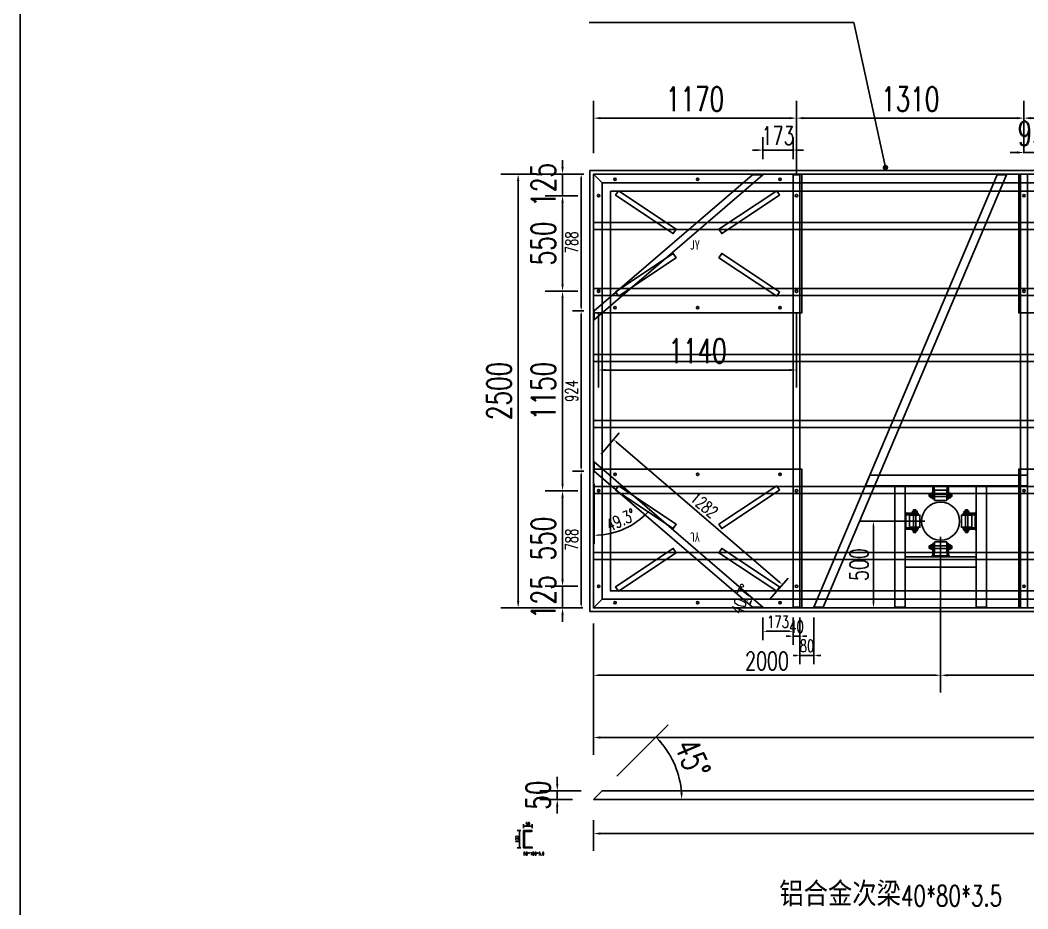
# Model space of a CAD drawing. Header units: millimetres. Extents: x 20612 to 122804, y 29227 to 156976.
# Drawn here: x 80355 to 86159, y 38743 to 43863 of the extents above; entities that cross this region are included whole.
import ezdxf

# ---------------------------------------------------------------- set-up
doc = ezdxf.new("R2010")
doc.units = ezdxf.units.MM
doc.header["$LTSCALE"] = 1000
for name, color, linetype in [('DIM_LEAD', 3, 'Continuous'), ('PUB_TEXT', 7, 'Continuous'), ('W-FLOAT_BOWL浮筒', 253, 'Continuous'), ('W-MOUNTING固定方式', 5, 'Continuous'), ('W-STEEL_FRAME钢架', 3, 'Continuous'), ('W-STEEL_KEEL钢龙骨', 5, 'Continuous')]:
    doc.layers.add(name, color=color, linetype=linetype)
doc.styles.add('_TCH_DIM', font='SIMPLEX.shx', dxfattribs={"bigfont": 'hztxt.shx'})
doc.styles.get("Standard").update_dxf_attribs({"font": 'simplex.shx', "width": 0.8, "bigfont": 'hztxt.shx'})
doc.styles.add('STANDARD_T3', font='simplex.shx', dxfattribs={"width": 0.7, "bigfont": 'hztxt.shx'})
doc.styles.add('黑体', font='simhei_0.ttf', dxfattribs={"width": 0.8})
doc.dimstyles.new('W&&20', dxfattribs={"dimtxt": 70, "dimasz": 20, "dimexe": 50, "dimexo": 60, "dimgap": 20, "dimtad": 1, "dimdec": 0, "dimzin": 0, "dimdsep": 46, "dimtxsty": 'STANDARD_T3', "dimcen": 0.09, "dimclrd": 1, "dimclre": 1, "dimclrt": 7, "dimazin": 2, "dimtfac": 1, "dimtdec": 0, "dimtix": 1, "dimtmove": 2, "dimatfit": 3, "dimfxl": 0, "dimtolj": 1, "dimtzin": 0, "dimarcsym": 0})
doc.dimstyles.new('W&&30', dxfattribs={"dimtxt": 105, "dimasz": 30, "dimexe": 75, "dimexo": 90, "dimgap": 30, "dimtad": 1, "dimdec": 0, "dimzin": 0, "dimdsep": 46, "dimtxsty": 'STANDARD_T3', "dimcen": 0.09, "dimclrd": 1, "dimclre": 1, "dimclrt": 7, "dimazin": 2, "dimtfac": 1, "dimtdec": 0, "dimtix": 1, "dimtmove": 2, "dimatfit": 3, "dimfxl": 0, "dimtolj": 1, "dimtzin": 0, "dimarcsym": 0})
doc.dimstyles.new('W&&40', dxfattribs={"dimtxt": 140, "dimasz": 40, "dimexe": 100, "dimexo": 120, "dimgap": 40, "dimtad": 1, "dimdec": 0, "dimzin": 0, "dimdsep": 46, "dimtxsty": 'STANDARD_T3', "dimcen": 0.09, "dimclrd": 1, "dimclre": 1, "dimclrt": 7, "dimazin": 2, "dimtfac": 1, "dimtdec": 0, "dimtix": 1, "dimtmove": 2, "dimatfit": 3, "dimfxl": 0, "dimtolj": 1, "dimtzin": 0, "dimarcsym": 0})
doc.dimstyles.new('W&&5', dxfattribs={"dimtxt": 17.5, "dimasz": 5, "dimexe": 12.5, "dimexo": 15, "dimgap": 5, "dimtad": 1, "dimdec": 0, "dimzin": 0, "dimdsep": 46, "dimtxsty": 'STANDARD_T3', "dimcen": 0.09, "dimclrd": 1, "dimclre": 1, "dimclrt": 7, "dimazin": 2, "dimtfac": 1, "dimtdec": 0, "dimtix": 1, "dimtmove": 2, "dimatfit": 3, "dimfxl": 0, "dimtolj": 1, "dimtzin": 0, "dimarcsym": 0})

# ---------------------------------------------------------------- blocks, each defined once
blk = doc.blocks.new('$matou$00000186')
for points in [[(-600, 400), (600, 400), (600, -400), (-600, -400)], [(-455.8, 303.8), (-472.4, 278.9), (-139.6, 57), (-122.9, 82)], [(455.8, 303.8), (472.4, 278.9), (139.6, 57), (122.9, 82)], [(-455.8, -303.8), (-472.4, -278.9), (-139.6, -57), (-122.9, -82)], [(455.8, -303.8), (472.4, -278.9), (139.6, -57), (122.9, -82)]]:
    blk.add_lwpolyline(points, close=True)
for centre in [(-475, 370), (0, 370), (475, 370), (-570, 275), (570, 275), (-570, -275), (570, -275), (-475, -370), (0, -370), (475, -370)]:
    blk.add_circle(centre, 7)
at = {"layer": 'PUB_TEXT', "style": '黑体', "width": 0.8}
blk.add_text('JY', height=52.57, dxfattribs=at).set_placement((-44.4, -35.3))
blk = doc.blocks.new('*U86')
at = {"layer": 'W-FLOAT_BOWL浮筒'}
blk.add_blockref('$matou$00000186', (0, 850), dxfattribs=at)
at = {"layer": 'W-FLOAT_BOWL浮筒', "yscale": -1}
blk.add_blockref('$matou$00000186', (0, -850), dxfattribs=at)
blk = doc.blocks.new('*U87')
at = {"layer": 'W-STEEL_FRAME钢架', "color": 0, "linetype": 'ByBlock', "lineweight": -2, "transparency": 16777216}
for p in [(0, 0), (2450, 0)]:
    blk.add_blockref('*U86', p, dxfattribs=at)
blk = doc.blocks.new('*D119')
at = {"color": 1, "lineweight": -2, "transparency": 16777216}
for p, q in [((83536.7, 42976.7), (83123.5, 42976.7)), ((83223.5, 42936.7), (83223.5, 40516.7)), ((83536.7, 40476.7), (83123.5, 40476.7))]:
    blk.add_line(p, q, dxfattribs=at)
at = {"color": 1, "transparency": 16777216}
for points in [[(83216.8, 42936.7), (83230.2, 42936.7), (83223.5, 42976.7)], [(83216.8, 40516.7), (83230.2, 40516.7), (83223.5, 40476.7)]]:
    blk.add_solid(points, dxfattribs=at)
at = {"layer": 'Defpoints', "color": 0, "transparency": 16777216}
for p in [(83656.7, 42976.7), (83223.5, 40476.7), (83656.7, 40476.7)]:
    blk.add_point(p, dxfattribs=at)
at = {"color": 7, "transparency": 16777216, "insert": (83113.5, 41726.7), "char_height": 140, "attachment_point": 5, "rotation": 90, "style": 'STANDARD_T3'}
blk.add_mtext('\\A1;2500', dxfattribs=at)
blk = doc.blocks.new('*D135')
at = {"color": 1, "lineweight": -2, "transparency": 16777216}
for p, q in [((84633.7, 43061.7), (84633.7, 43189.7)), ((84806.7, 43061.7), (84806.7, 43189.7)), ((84603.7, 43114.7), (84573.7, 43114.7)), ((84633.7, 43114.7), (84806.7, 43114.7)), ((84836.7, 43114.7), (84866.7, 43114.7))]:
    blk.add_line(p, q, dxfattribs=at)
at = {"color": 1, "transparency": 16777216}
for points in [[(84603.7, 43119.7), (84603.7, 43109.7), (84633.7, 43114.7)], [(84836.7, 43119.7), (84836.7, 43109.7), (84806.7, 43114.7)]]:
    blk.add_solid(points, dxfattribs=at)
at = {"layer": 'Defpoints', "color": 0, "transparency": 16777216}
for p in [(84806.7, 43114.7), (84633.7, 42971.7), (84806.7, 42971.7)]:
    blk.add_point(p, dxfattribs=at)
at = {"color": 7, "transparency": 16777216, "insert": (84720.2, 43197.2), "char_height": 105, "attachment_point": 5, "style": 'STANDARD_T3'}
blk.add_mtext('\\A1;173', dxfattribs=at)
blk = doc.blocks.new('*D136')
at = {"color": 1, "lineweight": -2, "transparency": 16777216}
for p, q in [((85656.7, 40886.7), (85656.7, 40013.9)), ((83656.7, 40386.7), (83656.7, 40013.9)), ((83686.7, 40088.9), (85626.7, 40088.9))]:
    blk.add_line(p, q, dxfattribs=at)
at = {"color": 1, "transparency": 16777216}
for points in [[(83686.7, 40093.9), (83686.7, 40083.9), (83656.7, 40088.9)], [(85626.7, 40093.9), (85626.7, 40083.9), (85656.7, 40088.9)]]:
    blk.add_solid(points, dxfattribs=at)
at = {"layer": 'Defpoints', "color": 0, "transparency": 16777216}
for p in [(85656.7, 40976.7), (83656.7, 40476.7), (85656.7, 40088.9)]:
    blk.add_point(p, dxfattribs=at)
at = {"color": 7, "transparency": 16777216, "insert": (84656.7, 40171.4), "char_height": 105, "attachment_point": 5, "style": 'STANDARD_T3'}
blk.add_mtext('\\A1;2000', dxfattribs=at)
blk = doc.blocks.new('*U144')
at = {"layer": 'W-STEEL_KEEL钢龙骨'}
blk.add_lwpolyline([(-5500, 20), (5500, 20), (5500, -20), (-5500, -20)], close=True, dxfattribs=at)
blk = doc.blocks.new('*U145')
at = {"color": 0, "linetype": 'ByBlock', "lineweight": -2, "transparency": 16777216}
for p in [(0, 1900), (0, 1520), (0, 1140), (0, 760), (0, 380), (0, 0)]:
    blk.add_blockref('*U144', p, dxfattribs=at)
blk = doc.blocks.new('*D146')
at = {"color": 1, "lineweight": -2, "transparency": 16777216}
for p, q in [((85566.7, 40976.7), (85194.8, 40976.7)), ((85269.8, 40946.7), (85269.8, 40506.7)), ((85566.7, 40476.7), (85194.8, 40476.7))]:
    blk.add_line(p, q, dxfattribs=at)
at = {"color": 1, "transparency": 16777216}
for points in [[(85264.8, 40946.7), (85274.8, 40946.7), (85269.8, 40976.7)], [(85264.8, 40506.7), (85274.8, 40506.7), (85269.8, 40476.7)]]:
    blk.add_solid(points, dxfattribs=at)
at = {"layer": 'Defpoints', "color": 0, "transparency": 16777216}
for p in [(85656.7, 40976.7), (85269.8, 40476.7), (85656.7, 40476.7)]:
    blk.add_point(p, dxfattribs=at)
at = {"color": 7, "transparency": 16777216, "insert": (85187.3, 40726.7), "char_height": 105, "attachment_point": 5, "rotation": 90, "style": 'STANDARD_T3'}
blk.add_mtext('\\A1;500', dxfattribs=at)
blk = doc.blocks.new('*D149')
at = {"color": 1, "lineweight": -2, "transparency": 16777216}
for p, q in [((85656.7, 40856.7), (85656.7, 39988.9)), ((92656.7, 40856.7), (92656.7, 39988.9)), ((85696.7, 40088.9), (92616.7, 40088.9))]:
    blk.add_line(p, q, dxfattribs=at)
at = {"color": 1, "transparency": 16777216}
for points in [[(85696.7, 40095.6), (85696.7, 40082.2), (85656.7, 40088.9)], [(92616.7, 40095.6), (92616.7, 40082.2), (92656.7, 40088.9)]]:
    blk.add_solid(points, dxfattribs=at)
at = {"layer": 'Defpoints', "color": 0, "transparency": 16777216}
for p in [(85656.7, 40976.7), (92656.7, 40976.7), (92656.7, 40088.9)]:
    blk.add_point(p, dxfattribs=at)
at = {"color": 7, "transparency": 16777216, "insert": (89156.7, 40198.9), "char_height": 140, "attachment_point": 5, "style": 'STANDARD_T3'}
blk.add_mtext('\\A1;7000', dxfattribs=at)
blk = doc.blocks.new('*D151')
at = {"color": 1, "lineweight": -2, "transparency": 16777216}
for p, q in [((83656.7, 40356.7), (83656.7, 39630.4)), ((94656.7, 40356.7), (94656.7, 39630.4)), ((83696.7, 39730.4), (94616.7, 39730.4))]:
    blk.add_line(p, q, dxfattribs=at)
at = {"color": 1, "transparency": 16777216}
for points in [[(83696.7, 39737.1), (83696.7, 39723.7), (83656.7, 39730.4)], [(94616.7, 39737.1), (94616.7, 39723.7), (94656.7, 39730.4)]]:
    blk.add_solid(points, dxfattribs=at)
at = {"layer": 'Defpoints', "color": 0, "transparency": 16777216}
for p in [(83656.7, 40476.7), (94656.7, 40476.7), (94656.7, 39730.4)]:
    blk.add_point(p, dxfattribs=at)
at = {"color": 7, "transparency": 16777216, "insert": (89156.7, 39840.4), "char_height": 140, "attachment_point": 5, "style": 'STANDARD_T3'}
blk.add_mtext('\\A1;11000', dxfattribs=at)
blk = doc.blocks.new('*D152')
at = {"color": 1, "lineweight": -2, "transparency": 16777216}
for p, q in [((83656.7, 43096.7), (83656.7, 43398.6)), ((84826.7, 42971.7), (84826.7, 43398.6)), ((83696.7, 43298.6), (84786.7, 43298.6))]:
    blk.add_line(p, q, dxfattribs=at)
at = {"color": 1, "transparency": 16777216}
for points in [[(83696.7, 43305.2), (83696.7, 43291.9), (83656.7, 43298.6)], [(84786.7, 43305.2), (84786.7, 43291.9), (84826.7, 43298.6)]]:
    blk.add_solid(points, dxfattribs=at)
at = {"layer": 'Defpoints', "color": 0, "transparency": 16777216}
for p in [(84826.7, 43298.6), (83656.7, 42976.7), (84826.7, 42851.7)]:
    blk.add_point(p, dxfattribs=at)
at = {"color": 7, "transparency": 16777216, "insert": (84241.7, 43408.6), "char_height": 140, "attachment_point": 5, "style": 'STANDARD_T3'}
blk.add_mtext('\\A1;1170', dxfattribs=at)
blk = doc.blocks.new('*D153')
at = {"color": 1, "lineweight": -2, "transparency": 16777216}
for p, q in [((84826.7, 42971.7), (84826.7, 43398.6)), ((86136.7, 43096.7), (86136.7, 43398.6)), ((84866.7, 43298.6), (86096.7, 43298.6))]:
    blk.add_line(p, q, dxfattribs=at)
at = {"color": 1, "transparency": 16777216}
for points in [[(84866.7, 43305.2), (84866.7, 43291.9), (84826.7, 43298.6)], [(86096.7, 43305.2), (86096.7, 43291.9), (86136.7, 43298.6)]]:
    blk.add_solid(points, dxfattribs=at)
at = {"layer": 'Defpoints', "color": 0, "transparency": 16777216}
for p in [(86136.7, 43298.6), (86136.7, 42976.7), (84826.7, 42851.7)]:
    blk.add_point(p, dxfattribs=at)
at = {"color": 7, "transparency": 16777216, "insert": (85481.7, 43408.6), "char_height": 140, "attachment_point": 5, "style": 'STANDARD_T3'}
blk.add_mtext('\\A1;1310', dxfattribs=at)
blk = doc.blocks.new('*D154')
at = {"color": 1, "lineweight": -2, "transparency": 16777216}
for p, q in [((86136.7, 43096.7), (86136.7, 43398.6)), ((87276.7, 43096.7), (87276.7, 43398.6)), ((86176.7, 43298.6), (87236.7, 43298.6))]:
    blk.add_line(p, q, dxfattribs=at)
at = {"color": 1, "transparency": 16777216}
for points in [[(86176.7, 43305.2), (86176.7, 43291.9), (86136.7, 43298.6)], [(87236.7, 43305.2), (87236.7, 43291.9), (87276.7, 43298.6)]]:
    blk.add_solid(points, dxfattribs=at)
at = {"layer": 'Defpoints', "color": 0, "transparency": 16777216}
for p in [(87276.7, 43298.6), (86136.7, 42976.7), (87276.7, 42976.7)]:
    blk.add_point(p, dxfattribs=at)
at = {"color": 7, "transparency": 16777216, "insert": (86706.7, 43408.6), "char_height": 140, "attachment_point": 5, "style": 'STANDARD_T3'}
blk.add_mtext('\\A1;1140', dxfattribs=at)
blk = doc.blocks.new('*D161')
at = {"color": 1, "lineweight": -2, "transparency": 16777216}
for p, q in [((83686.7, 42181.7), (83686.7, 41747.4)), ((84826.7, 42181.7), (84826.7, 41747.4)), ((83726.7, 41847.4), (84786.7, 41847.4))]:
    blk.add_line(p, q, dxfattribs=at)
at = {"color": 1, "transparency": 16777216}
for points in [[(83726.7, 41854.1), (83726.7, 41840.7), (83686.7, 41847.4)], [(84786.7, 41854.1), (84786.7, 41840.7), (84826.7, 41847.4)]]:
    blk.add_solid(points, dxfattribs=at)
at = {"layer": 'Defpoints', "color": 0, "transparency": 16777216}
for p in [(83686.7, 42301.7), (84826.7, 42301.7), (84826.7, 41847.4)]:
    blk.add_point(p, dxfattribs=at)
at = {"color": 7, "transparency": 16777216, "insert": (84256.7, 41957.4), "char_height": 140, "attachment_point": 5, "style": 'STANDARD_T3'}
blk.add_mtext('\\A1;1140', dxfattribs=at)
blk = doc.blocks.new('*D162')
at = {"color": 1, "lineweight": -2, "transparency": 16777216}
for p, q in [((83479.1, 43016.7), (83479.1, 43056.7)), ((83536.7, 42976.7), (83379.1, 42976.7)), ((83479.1, 42976.7), (83479.1, 42851.7)), ((83566.7, 42851.7), (83379.1, 42851.7)), ((83479.1, 42811.7), (83479.1, 42771.7))]:
    blk.add_line(p, q, dxfattribs=at)
at = {"color": 1, "transparency": 16777216}
for points in [[(83472.5, 43016.7), (83485.8, 43016.7), (83479.1, 42976.7)], [(83472.5, 42811.7), (83485.8, 42811.7), (83479.1, 42851.7)]]:
    blk.add_solid(points, dxfattribs=at)
at = {"layer": 'Defpoints', "color": 0, "transparency": 16777216}
for p in [(83656.7, 42976.7), (83479.1, 42851.7), (83686.7, 42851.7)]:
    blk.add_point(p, dxfattribs=at)
at = {"color": 7, "transparency": 16777216, "insert": (83369.1, 42914.2), "char_height": 140, "attachment_point": 5, "rotation": 90, "style": 'STANDARD_T3'}
blk.add_mtext('\\A1;125', dxfattribs=at)
blk = doc.blocks.new('*D163')
at = {"color": 1, "lineweight": -2, "transparency": 16777216}
for p, q in [((83566.7, 42851.7), (83379.1, 42851.7)), ((83479.1, 42811.7), (83479.1, 42341.7)), ((83566.7, 42301.7), (83379.1, 42301.7))]:
    blk.add_line(p, q, dxfattribs=at)
at = {"color": 1, "transparency": 16777216}
for points in [[(83472.5, 42811.7), (83485.8, 42811.7), (83479.1, 42851.7)], [(83472.5, 42341.7), (83485.8, 42341.7), (83479.1, 42301.7)]]:
    blk.add_solid(points, dxfattribs=at)
at = {"layer": 'Defpoints', "color": 0, "transparency": 16777216}
for p in [(83686.7, 42851.7), (83479.1, 42301.7), (83686.7, 42301.7)]:
    blk.add_point(p, dxfattribs=at)
at = {"color": 7, "transparency": 16777216, "insert": (83369.1, 42576.7), "char_height": 140, "attachment_point": 5, "rotation": 90, "style": 'STANDARD_T3'}
blk.add_mtext('\\A1;550', dxfattribs=at)
blk = doc.blocks.new('*D164')
at = {"color": 1, "lineweight": -2, "transparency": 16777216}
for p, q in [((83566.7, 42301.7), (83379.1, 42301.7)), ((83479.1, 42261.7), (83479.1, 41191.7)), ((83566.7, 41151.7), (83379.1, 41151.7))]:
    blk.add_line(p, q, dxfattribs=at)
at = {"color": 1, "transparency": 16777216}
for points in [[(83472.5, 42261.7), (83485.8, 42261.7), (83479.1, 42301.7)], [(83472.5, 41191.7), (83485.8, 41191.7), (83479.1, 41151.7)]]:
    blk.add_solid(points, dxfattribs=at)
at = {"layer": 'Defpoints', "color": 0, "transparency": 16777216}
for p in [(83686.7, 42301.7), (83479.1, 41151.7), (83686.7, 41151.7)]:
    blk.add_point(p, dxfattribs=at)
at = {"color": 7, "transparency": 16777216, "insert": (83369.1, 41726.7), "char_height": 140, "attachment_point": 5, "rotation": 90, "style": 'STANDARD_T3'}
blk.add_mtext('\\A1;1150', dxfattribs=at)
blk = doc.blocks.new('*D165')
at = {"color": 1, "lineweight": -2, "transparency": 16777216}
for p, q in [((83566.7, 41151.7), (83379.1, 41151.7)), ((83479.1, 41111.7), (83479.1, 40641.7)), ((83566.7, 40601.7), (83379.1, 40601.7))]:
    blk.add_line(p, q, dxfattribs=at)
at = {"color": 1, "transparency": 16777216}
for points in [[(83472.5, 41111.7), (83485.8, 41111.7), (83479.1, 41151.7)], [(83472.5, 40641.7), (83485.8, 40641.7), (83479.1, 40601.7)]]:
    blk.add_solid(points, dxfattribs=at)
at = {"layer": 'Defpoints', "color": 0, "transparency": 16777216}
for p in [(83686.7, 41151.7), (83479.1, 40601.7), (83686.7, 40601.7)]:
    blk.add_point(p, dxfattribs=at)
at = {"color": 7, "transparency": 16777216, "insert": (83369.1, 40876.7), "char_height": 140, "attachment_point": 5, "rotation": 90, "style": 'STANDARD_T3'}
blk.add_mtext('\\A1;550', dxfattribs=at)
blk = doc.blocks.new('*D166')
at = {"color": 1, "lineweight": -2, "transparency": 16777216}
for p, q in [((83479.1, 40641.7), (83479.1, 40681.7)), ((83566.7, 40601.7), (83379.1, 40601.7)), ((83479.1, 40601.7), (83479.1, 40476.7)), ((83536.7, 40476.7), (83379.1, 40476.7)), ((83479.1, 40436.7), (83479.1, 40396.7))]:
    blk.add_line(p, q, dxfattribs=at)
at = {"color": 1, "transparency": 16777216}
for points in [[(83472.5, 40641.7), (83485.8, 40641.7), (83479.1, 40601.7)], [(83472.5, 40436.7), (83485.8, 40436.7), (83479.1, 40476.7)]]:
    blk.add_solid(points, dxfattribs=at)
at = {"layer": 'Defpoints', "color": 0, "transparency": 16777216}
for p in [(83686.7, 40601.7), (83479.1, 40476.7), (83656.7, 40476.7)]:
    blk.add_point(p, dxfattribs=at)
at = {"color": 7, "transparency": 16777216, "insert": (83369.1, 40539.2), "char_height": 140, "attachment_point": 5, "rotation": 90, "style": 'STANDARD_T3'}
blk.add_mtext('\\A1;125', dxfattribs=at)
blk = doc.blocks.new('*D168')
at = {"color": 1, "lineweight": -2, "transparency": 16777216}
for p, q in [((86136.7, 43096.7), (86136.7, 43200.7)), ((86231.7, 43066.7), (86231.7, 43200.7)), ((86096.7, 43100.7), (86056.7, 43100.7)), ((86136.7, 43100.7), (86231.7, 43100.7)), ((86271.7, 43100.7), (86311.7, 43100.7))]:
    blk.add_line(p, q, dxfattribs=at)
at = {"color": 1, "transparency": 16777216}
for points in [[(86096.7, 43107.4), (86096.7, 43094.1), (86136.7, 43100.7)], [(86271.7, 43107.4), (86271.7, 43094.1), (86231.7, 43100.7)]]:
    blk.add_solid(points, dxfattribs=at)
at = {"layer": 'Defpoints', "color": 0, "transparency": 16777216}
for p in [(86231.7, 43100.7), (86136.7, 42976.7), (86231.7, 42946.7)]:
    blk.add_point(p, dxfattribs=at)
at = {"color": 7, "transparency": 16777216, "insert": (86184.2, 43210.7), "char_height": 140, "attachment_point": 5, "style": 'STANDARD_T3'}
blk.add_mtext('\\A1;95', dxfattribs=at)
blk = doc.blocks.new('*D255')
at = {"color": 1, "lineweight": -2, "transparency": 16777216}
for p, q in [((83656.7, 39253.4), (83656.7, 39077.3)), ((89656.7, 39253.4), (89656.7, 39077.3)), ((83696.7, 39177.3), (89616.7, 39177.3))]:
    blk.add_line(p, q, dxfattribs=at)
at = {"color": 1, "transparency": 16777216}
for points in [[(83696.7, 39184), (83696.7, 39170.6), (83656.7, 39177.3)], [(89616.7, 39184), (89616.7, 39170.6), (89656.7, 39177.3)]]:
    blk.add_solid(points, dxfattribs=at)
at = {"layer": 'Defpoints', "color": 0, "transparency": 16777216}
for p in [(83656.7, 39373.4), (89656.7, 39373.4), (89656.7, 39177.3)]:
    blk.add_point(p, dxfattribs=at)
at = {"color": 7, "transparency": 16777216, "insert": (86656.7, 39287.3), "char_height": 140, "attachment_point": 5, "style": 'STANDARD_T3'}
blk.add_mtext('\\A1;6000', dxfattribs=at)
blk = doc.blocks.new('*D256')
at = {"color": 1, "lineweight": -2, "transparency": 16777216}
for p, q in [((83239.4, 39194), (83218.2, 39194)), ((83230.7, 39099), (83230.7, 39189)), ((83239.4, 39094), (83218.2, 39094))]:
    blk.add_line(p, q, dxfattribs=at)
at = {"color": 1, "transparency": 16777216}
for points in [[(83229.8, 39189), (83231.5, 39189), (83230.7, 39194)], [(83229.8, 39099), (83231.5, 39099), (83230.7, 39094)]]:
    blk.add_solid(points, dxfattribs=at)
at = {"layer": 'Defpoints', "color": 0, "transparency": 16777216}
for p in [(83230.7, 39194), (83254.4, 39194), (83254.4, 39094)]:
    blk.add_point(p, dxfattribs=at)
at = {"color": 7, "transparency": 16777216, "insert": (83216.9, 39144), "char_height": 17.5, "attachment_point": 5, "rotation": 90, "style": 'STANDARD_T3'}
blk.add_mtext('\\A1;100', dxfattribs=at)
blk = doc.blocks.new('*D257')
at = {"color": 1, "lineweight": -2, "transparency": 16777216}
for p, q in [((83254.4, 39209), (83254.4, 39231.6)), ((83259.4, 39219.1), (83299.4, 39219.1)), ((83304.4, 39209), (83304.4, 39231.6))]:
    blk.add_line(p, q, dxfattribs=at)
at = {"color": 1, "transparency": 16777216}
for points in [[(83259.4, 39219.9), (83259.4, 39218.3), (83254.4, 39219.1)], [(83299.4, 39219.9), (83299.4, 39218.3), (83304.4, 39219.1)]]:
    blk.add_solid(points, dxfattribs=at)
at = {"layer": 'Defpoints', "color": 0, "transparency": 16777216}
for p in [(83254.4, 39194), (83304.4, 39219.1), (83304.4, 39194)]:
    blk.add_point(p, dxfattribs=at)
at = {"color": 7, "transparency": 16777216, "insert": (83279.4, 39232.8), "char_height": 17.5, "attachment_point": 5, "style": 'STANDARD_T3'}
blk.add_mtext('\\A1;50', dxfattribs=at)
blk = doc.blocks.new('*D258')
at = {"color": 1, "lineweight": -2, "transparency": 16777216}
blk.add_line((83791.6, 39508.2), (84087.5, 39804.2), dxfattribs=at)
blk.add_arc((83656.7, 39373.4), 509.2, 4.5021, 40.4979, dxfattribs=at)
at = {"color": 1, "transparency": 16777216}
for points in [[(84039, 39699.5), (84048.8, 39708.6), (84016.8, 39733.4)], [(84171, 39413.6), (84157.7, 39413.1), (84165.9, 39373.4)]]:
    blk.add_solid(points, dxfattribs=at)
at = {"layer": 'Defpoints', "color": 0, "transparency": 16777216}
for p in [(84148.6, 39505.2), (83706.7, 39423.4), (83656.7, 39373.4), (83656.7, 39373.4), (94656.7, 39373.4)]:
    blk.add_point(p, dxfattribs=at)
at = {"color": 7, "transparency": 16777216, "insert": (84228.8, 39610.3), "char_height": 140, "attachment_point": 5, "rotation": 292.5, "style": 'STANDARD_T3'}
blk.add_mtext('\\A1;45°', dxfattribs=at)
blk = doc.blocks.new('*D254')
at = {"color": 1, "lineweight": -2, "transparency": 16777216}
for p, q in [((83448.7, 39463.4), (83448.7, 39503.4)), ((83586.7, 39423.4), (83348.7, 39423.4)), ((83448.7, 39423.4), (83448.7, 39373.4)), ((83536.7, 39373.4), (83348.7, 39373.4)), ((83448.7, 39333.4), (83448.7, 39293.4))]:
    blk.add_line(p, q, dxfattribs=at)
at = {"color": 1, "transparency": 16777216}
for points in [[(83442, 39463.4), (83455.4, 39463.4), (83448.7, 39423.4)], [(83442, 39333.4), (83455.4, 39333.4), (83448.7, 39373.4)]]:
    blk.add_solid(points, dxfattribs=at)
at = {"layer": 'Defpoints', "color": 0, "transparency": 16777216}
for p in [(83706.7, 39423.4), (83448.7, 39373.4), (83656.7, 39373.4)]:
    blk.add_point(p, dxfattribs=at)
at = {"color": 7, "transparency": 16777216, "insert": (83338.7, 39398.4), "char_height": 140, "attachment_point": 5, "rotation": 90, "style": 'STANDARD_T3'}
blk.add_mtext('\\A1;50', dxfattribs=at)
blk = doc.blocks.new('*D268')
at = {"color": 1, "lineweight": -2, "transparency": 16777216}
for p, q in [((83700.9, 41363.2), (83805.8, 41485.1)), ((83788.3, 41434.2), (84730, 40624.3)), ((84672.8, 40527.2), (84777.8, 40649.2))]:
    blk.add_line(p, q, dxfattribs=at)
at = {"color": 1, "transparency": 16777216}
for points in [[(83790.5, 41436.7), (83786.2, 41431.7), (83773.2, 41447.2)], [(84732.2, 40626.9), (84727.8, 40621.8), (84745.1, 40611.3)]]:
    blk.add_solid(points, dxfattribs=at)
at = {"layer": 'Defpoints', "color": 0, "transparency": 16777216}
for p in [(83661.7, 41317.7), (84745.1, 40611.3), (84633.7, 40481.7)]:
    blk.add_point(p, dxfattribs=at)
at = {"color": 7, "transparency": 16777216, "insert": (84295, 41071), "char_height": 70, "attachment_point": 5, "rotation": 319.30269, "style": 'STANDARD_T3'}
blk.add_mtext('\\A1;1282', dxfattribs=at)
blk = doc.blocks.new('*D269')
at = {"color": 1, "lineweight": -2, "transparency": 16777216}
blk.add_arc((84633.7, 40481.7), 76.7, 154.28956, 165.01313, dxfattribs=at)
at = {"color": 1, "transparency": 16777216}
for points in [[(84561.8, 40516.8), (84567.4, 40513.2), (84575.6, 40531.7)], [(84562.9, 40501.1), (84556.3, 40502), (84557, 40481.7)]]:
    blk.add_solid(points, dxfattribs=at)
at = {"layer": 'Defpoints', "color": 0, "transparency": 16777216}
for p in [(83661.7, 41317.7), (84565.5, 40516.7), (84557, 40481.7), (84633.7, 40481.7), (84633.7, 40481.7)]:
    blk.add_point(p, dxfattribs=at)
at = {"color": 7, "transparency": 16777216, "insert": (84510.2, 40527.5), "char_height": 70, "attachment_point": 5, "rotation": 69.65135, "style": 'STANDARD_T3'}
blk.add_mtext('\\A1;40.7°', dxfattribs=at)
blk = doc.blocks.new('*D270')
at = {"color": 1, "lineweight": -2, "transparency": 16777216}
blk.add_line((83661.7, 41191.7), (83661.7, 40845.3), dxfattribs=at)
blk.add_arc((83661.7, 41317.7), 422.4, 272.71343, 316.58926, dxfattribs=at)
at = {"color": 1, "transparency": 16777216}
for points in [[(83966.1, 41029.6), (83971, 41025.2), (83981.9, 41042.3)], [(83681.8, 40892.5), (83681.6, 40899.1), (83661.7, 40895.3)]]:
    blk.add_solid(points, dxfattribs=at)
at = {"layer": 'Defpoints', "color": 0, "transparency": 16777216}
for p in [(83661.7, 41317.7), (83661.7, 41317.7), (83661.7, 41251.7), (83781.2, 40912.6), (84633.7, 40481.7)]:
    blk.add_point(p, dxfattribs=at)
at = {"color": 7, "transparency": 16777216, "insert": (83815, 40983.8), "char_height": 70, "attachment_point": 5, "rotation": 24.65135, "style": 'STANDARD_T3'}
blk.add_mtext('\\A1;49.3°', dxfattribs=at)
blk = doc.blocks.new('*D273')
at = {"color": 1, "lineweight": -2, "transparency": 16777216}
for p, q in [((84806.7, 40421.7), (84806.7, 40264.3)), ((84846.7, 40421.7), (84846.7, 40264.3)), ((84786.7, 40314.3), (84766.7, 40314.3)), ((84806.7, 40314.3), (84846.7, 40314.3)), ((84866.7, 40314.3), (84886.7, 40314.3))]:
    blk.add_line(p, q, dxfattribs=at)
at = {"color": 1, "transparency": 16777216}
for points in [[(84786.7, 40317.6), (84786.7, 40311), (84806.7, 40314.3)], [(84866.7, 40317.6), (84866.7, 40311), (84846.7, 40314.3)]]:
    blk.add_solid(points, dxfattribs=at)
at = {"layer": 'Defpoints', "color": 0, "transparency": 16777216}
for p in [(84806.7, 40481.7), (84846.7, 40481.7), (84846.7, 40314.3)]:
    blk.add_point(p, dxfattribs=at)
at = {"color": 7, "transparency": 16777216, "insert": (84826.7, 40369.3), "char_height": 70, "attachment_point": 5, "style": 'STANDARD_T3'}
blk.add_mtext('\\A1;40', dxfattribs=at)
blk = doc.blocks.new('*D274')
at = {"color": 1, "lineweight": -2, "transparency": 16777216}
for p, q in [((84846.7, 40421.7), (84846.7, 40153.4)), ((84926.7, 40421.7), (84926.7, 40153.4)), ((84826.7, 40203.4), (84806.7, 40203.4)), ((84846.7, 40203.4), (84926.7, 40203.4)), ((84946.7, 40203.4), (84966.7, 40203.4))]:
    blk.add_line(p, q, dxfattribs=at)
at = {"color": 1, "transparency": 16777216}
for points in [[(84826.7, 40206.8), (84826.7, 40200.1), (84846.7, 40203.4)], [(84946.7, 40206.8), (84946.7, 40200.1), (84926.7, 40203.4)]]:
    blk.add_solid(points, dxfattribs=at)
at = {"layer": 'Defpoints', "color": 0, "transparency": 16777216}
for p in [(84846.7, 40481.7), (84926.7, 40481.7), (84926.7, 40203.4)]:
    blk.add_point(p, dxfattribs=at)
at = {"color": 7, "transparency": 16777216, "insert": (84886.7, 40258.4), "char_height": 70, "attachment_point": 5, "style": 'STANDARD_T3'}
blk.add_mtext('\\A1;80', dxfattribs=at)
blk = doc.blocks.new('*D275')
at = {"color": 1, "lineweight": -2, "transparency": 16777216}
for p, q in [((83601.7, 42976.7), (83536.5, 42976.7)), ((83586.5, 42956.7), (83586.5, 42208.5)), ((83601.7, 42188.5), (83536.5, 42188.5))]:
    blk.add_line(p, q, dxfattribs=at)
at = {"color": 1, "transparency": 16777216}
for points in [[(83583.2, 42956.7), (83589.9, 42956.7), (83586.5, 42976.7)], [(83583.2, 42208.5), (83589.9, 42208.5), (83586.5, 42188.5)]]:
    blk.add_solid(points, dxfattribs=at)
at = {"layer": 'Defpoints', "color": 0, "transparency": 16777216}
for p in [(83661.7, 42976.7), (83586.5, 42188.5), (83661.7, 42188.5)]:
    blk.add_point(p, dxfattribs=at)
at = {"color": 7, "transparency": 16777216, "insert": (83531.5, 42582.6), "char_height": 70, "attachment_point": 5, "rotation": 90, "style": 'STANDARD_T3'}
blk.add_mtext('\\A1;788', dxfattribs=at)
blk = doc.blocks.new('*D276')
at = {"color": 1, "lineweight": -2, "transparency": 16777216}
for p, q in [((83601.7, 42188.5), (83536.5, 42188.5)), ((83586.5, 42168.5), (83586.5, 41284.9)), ((83601.7, 41264.9), (83536.5, 41264.9))]:
    blk.add_line(p, q, dxfattribs=at)
at = {"color": 1, "transparency": 16777216}
for points in [[(83583.2, 42168.5), (83589.9, 42168.5), (83586.5, 42188.5)], [(83583.2, 41284.9), (83589.9, 41284.9), (83586.5, 41264.9)]]:
    blk.add_solid(points, dxfattribs=at)
at = {"layer": 'Defpoints', "color": 0, "transparency": 16777216}
for p in [(83661.7, 42188.5), (83586.5, 41264.9), (83661.7, 41264.9)]:
    blk.add_point(p, dxfattribs=at)
at = {"color": 7, "transparency": 16777216, "insert": (83531.5, 41726.7), "char_height": 70, "attachment_point": 5, "rotation": 90, "style": 'STANDARD_T3'}
blk.add_mtext('\\A1;924', dxfattribs=at)
blk = doc.blocks.new('*D277')
at = {"color": 1, "lineweight": -2, "transparency": 16777216}
for p, q in [((83601.7, 41264.9), (83536.5, 41264.9)), ((83586.5, 41244.9), (83586.5, 40496.7)), ((83596.7, 40476.7), (83536.5, 40476.7))]:
    blk.add_line(p, q, dxfattribs=at)
at = {"color": 1, "transparency": 16777216}
for points in [[(83583.2, 41244.9), (83589.9, 41244.9), (83586.5, 41264.9)], [(83583.2, 40496.7), (83589.9, 40496.7), (83586.5, 40476.7)]]:
    blk.add_solid(points, dxfattribs=at)
at = {"layer": 'Defpoints', "color": 0, "transparency": 16777216}
for p in [(83661.7, 41264.9), (83586.5, 40476.7), (83656.7, 40476.7)]:
    blk.add_point(p, dxfattribs=at)
at = {"color": 7, "transparency": 16777216, "insert": (83531.5, 40870.8), "char_height": 70, "attachment_point": 5, "rotation": 90, "style": 'STANDARD_T3'}
blk.add_mtext('\\A1;788', dxfattribs=at)
blk = doc.blocks.new('*D278')
at = {"color": 1, "lineweight": -2, "transparency": 16777216}
for p, q in [((84633.7, 40421.7), (84633.7, 40292.2)), ((84806.7, 40421.7), (84806.7, 40292.2)), ((84786.7, 40342.2), (84653.7, 40342.2))]:
    blk.add_line(p, q, dxfattribs=at)
at = {"color": 1, "transparency": 16777216}
for points in [[(84653.7, 40345.5), (84653.7, 40338.9), (84633.7, 40342.2)], [(84786.7, 40345.5), (84786.7, 40338.9), (84806.7, 40342.2)]]:
    blk.add_solid(points, dxfattribs=at)
at = {"layer": 'Defpoints', "color": 0, "transparency": 16777216}
for p in [(84633.7, 40481.7), (84806.7, 40481.7), (84633.7, 40342.2)]:
    blk.add_point(p, dxfattribs=at)
at = {"color": 7, "transparency": 16777216, "insert": (84720.2, 40397.2), "char_height": 70, "attachment_point": 5, "style": 'STANDARD_T3'}
blk.add_mtext('\\A1;173', dxfattribs=at)

msp = doc.modelspace()

# ---------------------------------------------------------------- linework, layer by layer
for p, q in [((83656.73, 42976.714), (83706.73, 42926.714)), ((85608.303, 41138.419), (85600.303, 41138.419)), ((85600.303, 41138.419), (85600.303, 41112.117)), ((85608.303, 41132.564), (85600.303, 41132.564)), ((85608.303, 41118.564), (85600.303, 41118.564)), ((85608.303, 41112.117), (85600.303, 41112.117)), ((85608.303, 41138.419), (85608.303, 41112.117)), ((85706.333, 41138.419), (85714.333, 41138.419)), ((85706.333, 41138.419), (85706.333, 41112.117)), ((85706.333, 41132.564), (85714.333, 41132.564)), ((85706.333, 41118.564), (85714.333, 41118.564)), ((85706.333, 41112.117), (85714.333, 41112.117)), ((85714.333, 41138.419), (85714.333, 41112.117)), ((85495.026, 41026.317), (85495.026, 41034.317)), ((85495.026, 41034.317), (85521.327, 41034.317)), ((85495.026, 41026.317), (85521.327, 41026.317)), ((85500.881, 41026.317), (85500.881, 41034.317)), ((85514.881, 41026.317), (85514.881, 41034.317)), ((85521.327, 41026.317), (85521.327, 41034.317)), ((85792.133, 41026.317), (85792.133, 41034.317)), ((85818.434, 41034.317), (85792.133, 41034.317)), ((85818.434, 41026.317), (85792.133, 41026.317)), ((85798.579, 41026.317), (85798.579, 41034.317)), ((85812.579, 41026.317), (85812.579, 41034.317)), ((85818.434, 41026.317), (85818.434, 41034.317)), ((85495.026, 40928.287), (85495.026, 40920.287)), ((85495.026, 40928.287), (85521.327, 40928.287)), ((85500.881, 40928.287), (85500.881, 40920.287)), ((85514.881, 40928.287), (85514.881, 40920.287)), ((85521.327, 40928.287), (85521.327, 40920.287)), ((85792.133, 40928.287), (85792.133, 40920.287)), ((85818.434, 40928.287), (85792.133, 40928.287)), ((85798.579, 40928.287), (85798.579, 40920.287)), ((85812.579, 40928.287), (85812.579, 40920.287)), ((85818.434, 40928.287), (85818.434, 40920.287)), ((85495.026, 40920.287), (85521.327, 40920.287)), ((85818.434, 40920.287), (85792.133, 40920.287)), ((85608.303, 40841.311), (85600.303, 40841.311)), ((85600.303, 40815.01), (85600.303, 40841.311)), ((85608.303, 40834.865), (85600.303, 40834.865)), ((85608.303, 40820.865), (85600.303, 40820.865)), ((85608.303, 40815.01), (85600.303, 40815.01)), ((85608.303, 40815.01), (85608.303, 40841.311)), ((85706.333, 40841.311), (85714.333, 40841.311)), ((85706.333, 40815.01), (85706.333, 40841.311)), ((85706.333, 40834.865), (85714.333, 40834.865)), ((85706.333, 40820.865), (85714.333, 40820.865)), ((85706.333, 40815.01), (85714.333, 40815.01)), ((85714.333, 40815.01), (85714.333, 40841.311)), ((83706.73, 40526.714), (83656.73, 40476.714))]:
    msp.add_line(p, q)
for points in [[(80354.886, 47983.087), (105016.766, 47983.087), (105016.766, 29226.554), (80354.886, 29226.554)], [(85606.73, 41176.241), (85706.73, 41176.241), (85706.73, 41181.241), (85606.73, 41181.241)], [(85619.23, 41176.214), (85619.23, 41106.214), (85611.23, 41106.214), (85611.23, 41176.214)], [(85621.73, 41156.214), (85621.73, 41096.214), (85691.73, 41096.214), (85691.73, 41156.214)], [(85702.23, 41176.214), (85702.23, 41106.214), (85694.23, 41106.214), (85694.23, 41176.214)], [(85591.73, 41119.214), (85721.73, 41119.214), (85721.73, 41133.214), (85591.73, 41133.214)], [(85514.23, 40911.714), (85514.23, 41041.714), (85500.23, 41041.714), (85500.23, 40911.714)], [(85799.23, 40911.714), (85799.23, 41041.714), (85813.23, 41041.714), (85813.23, 40911.714)], [(85457.204, 40926.714), (85457.204, 41026.714), (85452.204, 41026.714), (85452.204, 40926.714)], [(85457.23, 41022.214), (85527.23, 41022.214), (85527.23, 41014.214), (85457.23, 41014.214)], [(85477.23, 40941.714), (85537.23, 40941.714), (85537.23, 41011.714), (85477.23, 41011.714)], [(85836.23, 40941.714), (85776.23, 40941.714), (85776.23, 41011.714), (85836.23, 41011.714)], [(85856.23, 41022.214), (85786.23, 41022.214), (85786.23, 41014.214), (85856.23, 41014.214)], [(85856.256, 40926.714), (85856.256, 41026.714), (85861.256, 41026.714), (85861.256, 40926.714)], [(85457.23, 40939.214), (85527.23, 40939.214), (85527.23, 40931.214), (85457.23, 40931.214)], [(85856.23, 40939.214), (85786.23, 40939.214), (85786.23, 40931.214), (85856.23, 40931.214)], [(85591.73, 40834.214), (85721.73, 40834.214), (85721.73, 40820.214), (85591.73, 40820.214)], [(85619.23, 40777.214), (85619.23, 40847.214), (85611.23, 40847.214), (85611.23, 40777.214)], [(85621.73, 40797.214), (85621.73, 40857.214), (85691.73, 40857.214), (85691.73, 40797.214)], [(85702.23, 40777.214), (85702.23, 40847.214), (85694.23, 40847.214), (85694.23, 40777.214)], [(85606.73, 40777.188), (85706.73, 40777.188), (85706.73, 40772.188), (85606.73, 40772.188)], [(83656.73, 39373.391), (83706.73, 39423.391), (94606.73, 39423.391), (94656.73, 39373.391)]]:
    msp.add_lwpolyline(points, close=True)
at = {"color": 1}
for points in [[(84572.359, 42971.714), (83661.73, 42188.525), (83661.73, 42135.766), (84633.702, 42971.714)], [(84846.73, 42971.714), (84806.73, 42971.714), (84806.73, 40481.714), (84846.73, 40481.714)], [(86036.764, 42971.714), (84981.004, 40481.714), (84926.696, 40481.714), (85982.456, 42971.714)], [(86116.73, 42976.714), (86156.73, 42976.714), (86156.73, 40476.714), (86116.73, 40476.714)], [(84572.359, 40481.714), (83661.73, 41264.904), (83661.73, 41317.663), (84633.702, 40481.714)]]:
    msp.add_lwpolyline(points, close=True, dxfattribs=at)
msp.add_lwpolyline([(83304.41, 39194.017), (83254.41, 39194.017), (83254.41, 39094.017), (83304.41, 39094.017, 0.522605), (83299.41, 39099.017), (83259.41, 39099.017), (83259.41, 39189.017), (83299.41, 39189.017, 0.36079648)], format="xyb", close=True)
msp.add_circle((85656.73, 40976.714), 109.5)
for centre, radius, start, end in [((85623.262, 41138.497), 22.959, 180.1958655, 195.0922588), ((85631.442, 41125.541), 31.139, 167.0507374, 192.9492626), ((85623.262, 41112.586), 22.959, 164.9077412, 181.1687845), ((85585.344, 41138.497), 22.959, 344.9077412, 359.8041345), ((85577.164, 41125.541), 31.139, 347.0507374, 12.9492626), ((85585.344, 41112.586), 22.959, 358.8312155, 15.0922588), ((85729.292, 41138.497), 22.959, 180.1958655, 195.0922588), ((85737.472, 41125.541), 31.139, 167.0507374, 192.9492626), ((85729.292, 41112.586), 22.959, 164.9077412, 181.1687845), ((85691.374, 41138.497), 22.959, 344.9077412, 359.8041345), ((85683.194, 41125.541), 31.139, 347.0507374, 12.9492626), ((85691.374, 41112.586), 22.959, 358.8312155, 15.0922588), ((85494.947, 41011.359), 22.959, 74.9077412, 89.8041345), ((85494.947, 41049.276), 22.959, 270.1958655, 285.0922588), ((85507.903, 41003.178), 31.139, 77.0507374, 102.9492626), ((85507.903, 41057.456), 31.139, 257.0507374, 282.9492626), ((85520.859, 41011.359), 22.959, 88.8312155, 105.0922588), ((85520.859, 41049.276), 22.959, 254.9077412, 271.1687845), ((85792.601, 41011.359), 22.959, 74.9077412, 91.1687845), ((85792.601, 41049.276), 22.959, 268.8312155, 285.0922588), ((85805.557, 41003.178), 31.139, 77.0507374, 102.9492626), ((85805.557, 41057.456), 31.139, 257.0507374, 282.9492626), ((85818.513, 41011.359), 22.959, 90.1958655, 105.0922588), ((85818.513, 41049.276), 22.959, 254.9077412, 269.8041345), ((85494.947, 40905.329), 22.959, 74.9077412, 89.8041345), ((85494.947, 40943.246), 22.959, 270.1958655, 285.0922588), ((85507.903, 40897.148), 31.139, 77.0507374, 102.9492626), ((85507.903, 40951.426), 31.139, 257.0507374, 282.9492626), ((85520.859, 40905.329), 22.959, 88.8312155, 105.0922588), ((85520.859, 40943.246), 22.959, 254.9077412, 271.1687845), ((85792.601, 40905.329), 22.959, 74.9077412, 91.1687845), ((85792.601, 40943.246), 22.959, 268.8312155, 285.0922588), ((85805.557, 40897.148), 31.139, 77.0507374, 102.9492626), ((85805.557, 40951.426), 31.139, 257.0507374, 282.9492626), ((85818.513, 40905.329), 22.959, 90.1958655, 105.0922588), ((85818.513, 40943.246), 22.959, 254.9077412, 269.8041345), ((85623.262, 40840.843), 22.959, 178.8312155, 195.0922588), ((85631.442, 40827.887), 31.139, 167.0507374, 192.9492626), ((85623.262, 40814.932), 22.959, 164.9077412, 179.8041345), ((85585.344, 40840.843), 22.959, 344.9077412, 1.1687845), ((85577.164, 40827.887), 31.139, 347.0507374, 12.9492626), ((85585.344, 40814.932), 22.959, 0.1958655, 15.0922588), ((85729.292, 40840.843), 22.959, 178.8312155, 195.0922588), ((85737.472, 40827.887), 31.139, 167.0507374, 192.9492626), ((85729.292, 40814.932), 22.959, 164.9077412, 179.8041345), ((85691.374, 40840.843), 22.959, 344.9077412, 1.1687845), ((85683.194, 40827.887), 31.139, 347.0507374, 12.9492626), ((85691.374, 40814.932), 22.959, 0.1958655, 15.0922588)]:
    msp.add_arc(centre, radius, start, end)
at = {"layer": 'DIM_LEAD'}
for p, q in [((85157.801, 43849.6), (83631.8, 43849.6)), ((85338.939, 43013.864), (85157.801, 43849.6))]:
    msp.add_line(p, q, dxfattribs=at)
at = {"layer": 'DIM_LEAD', "const_width": 16}
msp.add_lwpolyline([(85340.633, 43006.046, 1), (85337.244, 43021.683, 1)], format="xyb", close=True, dxfattribs=at)
at = {"layer": 'W-MOUNTING固定方式'}
msp.add_circle((85656.73, 40976.714), 109.5, dxfattribs=at)
at = {"layer": 'W-STEEL_FRAME钢架', "color": 6}
for points in [[(83636.73, 42996.714), (94676.73, 42996.714), (94676.73, 40456.714), (83636.73, 40456.714)], [(83754.73, 42878.714), (94558.73, 42878.714), (94558.73, 40574.714), (83754.73, 40574.714)]]:
    msp.add_lwpolyline(points, close=True, dxfattribs=at)
at = {"layer": 'W-STEEL_FRAME钢架'}
for points in [[(83656.73, 42976.714), (94656.73, 42976.714), (94656.73, 40476.714), (83656.73, 40476.714)], [(83706.73, 42926.714), (94606.73, 42926.714), (94606.73, 40526.714), (83706.73, 40526.714)]]:
    msp.add_lwpolyline(points, close=True, dxfattribs=at)
at = {"layer": 'W-STEEL_FRAME钢架', "color": 30}
for points in [[(86156.73, 41241.241), (86156.73, 41181.241), (85223.295, 41181.241), (85248.735, 41241.241)], [(85392.204, 41181.241), (85452.204, 41181.241), (85452.204, 40481.714), (85392.204, 40481.714)], [(85921.256, 41181.241), (85861.256, 41181.241), (85861.256, 40481.714), (85921.256, 40481.714)], [(85861.256, 40712.188), (85861.256, 40772.188), (85452.204, 40772.188), (85452.204, 40712.188)]]:
    msp.add_lwpolyline(points, close=True, dxfattribs=at)

# ---------------------------------------------------------------- block references
msp.add_blockref('*U145', (89156.73, 40776.714))
at = {"layer": 'W-STEEL_FRAME钢架'}
msp.add_blockref('*U87', (84256.73, 41726.714), dxfattribs=at)

# ---------------------------------------------------------------- texts
at = {"layer": 'PUB_TEXT', "width": 0.8}
msp.add_text('50*100*5.0', height=17.5, dxfattribs=at).set_placement((83252.891, 39052.72))
at = {"layer": 'PUB_TEXT', "color": 7, "style": '_TCH_DIM'}
msp.add_text('铝合金次梁', height=140, dxfattribs=at).set_placement((84727.933, 38758.314))
at = {"layer": 'PUB_TEXT', "color": 7, "style": '_TCH_DIM', "width": 0.705882}
msp.add_text('40*80*3.5', height=119, dxfattribs=at).set_placement((85427.933, 38758.314))

# ---------------------------------------------------------------- dimensions: what is measured, and where the dimension line sits
for base, p1, p2, dimstyle, picture, middle in [((84826.73, 43298.563), (83656.73, 42976.714), (84826.73, 42851.714), 'W&&40', '*D152', (84241.73, 43408.563)), ((86136.73, 43298.563), (84826.73, 42851.714), (86136.73, 42976.714), 'W&&40', '*D153', (85481.73, 43408.563)), ((87276.73, 43298.563), (86136.73, 42976.714), (87276.73, 42976.714), 'W&&40', '*D154', (86706.73, 43408.563)), ((86231.73, 43100.728), (86136.73, 42976.714), (86231.73, 42946.714), 'W&&40', '*D168', (86184.23, 43210.728)), ((84806.73, 43114.712), (84633.702, 42971.714), (84806.73, 42971.714), 'W&&30', '*D135', (84720.216, 43197.212)), ((84826.73, 41847.401), (83686.73, 42301.714), (84826.73, 42301.714), 'W&&40', '*D161', (84256.73, 41957.401)), ((85656.73, 40088.892), (83656.73, 40476.714), (85656.73, 40976.714), 'W&&30', '*D136', (84656.73, 40171.392)), ((92656.73, 40088.892), (85656.73, 40976.714), (92656.73, 40976.714), 'W&&40', '*D149', (89156.73, 40198.892)), ((94656.73, 39730.394), (83656.73, 40476.714), (94656.73, 40476.714), 'W&&40', '*D151', (89156.73, 39840.394)), ((84633.702, 40342.185), (84806.73, 40481.714), (84633.702, 40481.714), 'W&&20', '*D278', (84720.216, 40397.185)), ((84846.73, 40314.311), (84806.73, 40481.714), (84846.73, 40481.714), 'W&&20', '*D273', (84826.73, 40369.311)), ((84926.696, 40203.432), (84846.73, 40481.714), (84926.696, 40481.714), 'W&&20', '*D274', (84886.713, 40258.432)), ((89656.73, 39177.302), (83656.73, 39373.391), (89656.73, 39373.391), 'W&&40', '*D255', (86656.73, 39287.302)), ((83304.41, 39219.094), (83254.41, 39194.017), (83304.41, 39194.017), 'W&&5', '*D257', (83279.41, 39232.844))]:
    dim = msp.add_linear_dim(base=base, p1=p1, p2=p2, dimstyle=dimstyle)
    dim.commit()
    dim.dimension.update_dxf_attribs({"geometry": picture, "text_midpoint": middle})
for base, p1, p2, dimstyle, picture, middle in [((83479.125, 42851.714), (83656.73, 42976.714), (83686.73, 42851.714), 'W&&40', '*D162', (83369.125, 42914.214)), ((83223.488, 40476.714), (83656.73, 42976.714), (83656.73, 40476.714), 'W&&40', '*D119', (83113.488, 41726.714)), ((83479.125, 42301.714), (83686.73, 42851.714), (83686.73, 42301.714), 'W&&40', '*D163', (83369.125, 42576.714)), ((83479.125, 41151.714), (83686.73, 42301.714), (83686.73, 41151.714), 'W&&40', '*D164', (83369.125, 41726.714)), ((83586.55, 41264.904), (83661.73, 42188.525), (83661.73, 41264.904), 'W&&20', '*D276', (83531.55, 41726.714)), ((83586.55, 40476.714), (83661.73, 41264.904), (83656.73, 40476.714), 'W&&20', '*D277', (83531.55, 40870.809)), ((83479.125, 40601.714), (83686.73, 41151.714), (83686.73, 40601.714), 'W&&40', '*D165', (83369.125, 40876.714)), ((85269.8, 40476.714), (85656.73, 40976.714), (85656.73, 40476.714), 'W&&30', '*D146', (85187.3, 40726.714)), ((83479.125, 40476.714), (83686.73, 40601.714), (83656.73, 40476.714), 'W&&40', '*D166', (83369.125, 40539.214)), ((83448.695, 39373.391), (83706.73, 39423.391), (83656.73, 39373.391), 'W&&40', '*D254', (83338.695, 39398.391)), ((83230.673, 39194.017), (83254.41, 39094.017), (83254.41, 39194.017), 'W&&5', '*D256', (83216.923, 39144.017))]:
    dim = msp.add_linear_dim(base=base, p1=p1, p2=p2, angle=90, dimstyle=dimstyle)
    dim.commit()
    dim.dimension.update_dxf_attribs({"geometry": picture, "text_midpoint": middle})
for p1, p2, distance, picture, middle in [((83661.73, 42976.714), (83661.73, 42188.525), -75.181, '*D275', (83531.55, 42582.619)), ((83661.73, 41317.663), (84633.702, 40481.714), 170.911, '*D268', (84295.024, 41070.966))]:
    dim = msp.add_aligned_dim(p1=p1, p2=p2, distance=distance, dimstyle='W&&20')
    dim.commit()
    dim.dimension.update_dxf_attribs({"geometry": picture, "text_midpoint": middle})
for base, line1, line2, dimstyle, picture, middle in [((84565.46, 40516.683), ((84633.702, 40481.714), (84557.023, 40481.714)), ((83661.73, 41317.663), (84633.702, 40481.714)), 'W&&20', '*D269', (84510.24, 40527.504)), ((83781.22, 40912.565), ((83661.73, 41317.663), (84633.702, 40481.714)), ((83661.73, 41251.714), (83661.73, 41317.663)), 'W&&20', '*D270', (83814.951, 40983.79)), ((84148.57, 39505.179), ((94656.73, 39373.391), (83656.73, 39373.391)), ((83656.73, 39373.391), (83706.73, 39423.391)), 'W&&40', '*D258', (84228.787, 39610.344))]:
    dim = msp.add_angular_dim_2l(base=base, line1=line1, line2=line2, dimstyle=dimstyle)
    dim.commit()
    dim.dimension.update_dxf_attribs({"geometry": picture, "text_midpoint": middle})

doc.saveas('drawing.dxf')
